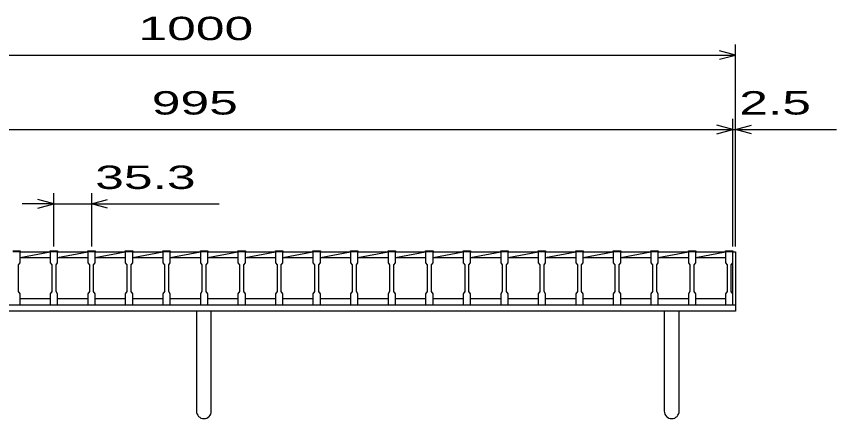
# Model space of a CAD drawing. Units: millimetres, scale not verified. Extents: x -1820 to 1731, y -1282 to 1054.
# Drawn here: x -1098 to -326, y -644 to -266 of the extents above; entities that cross this region are included whole.
import ezdxf
from ezdxf.enums import TextEntityAlignment as Align

# ---------------------------------------------------------------- set-up
doc = ezdxf.new("R2010")
doc.units = ezdxf.units.MM
doc.header["$LTSCALE"] = 10
for name, color, linetype, lineweight in [('16', 3, 'Continuous', 25), ('19', 6, 'Continuous', 25), ('22', 4, 'Continuous', 25)]:
    doc.layers.add(name, color=color, linetype=linetype, lineweight=lineweight)
doc.styles.add('ベクトル', font='')
doc.styles.get('ベクトル').set_extended_font_data('ベクトル')

msp = doc.modelspace()

# ---------------------------------------------------------------- linework, layer by layer
at = {"layer": '16'}
for p, q in [((-1101.3, -486.8), (-1094.3, -486.8)), ((-1094.3, -487.5), (-1101.3, -487.5)), ((-1094.3, -486.8), (-1094.3, -487.5)), ((-1094.3, -498), (-1094.3, -487.5)), ((-1094.3, -487.5), (-1066, -487.5)), ((-1094.3, -493), (-1066, -487.5)), ((-1094.3, -493), (-1066, -493)), ((-1066, -487.5), (-1066, -486.8)), ((-1066, -486.8), (-1059, -486.8)), ((-1066, -487.5), (-1066, -498)), ((-1059, -487.5), (-1066, -487.5)), ((-1059, -486.8), (-1059, -487.5)), ((-1059, -498), (-1059, -487.5)), ((-1059, -487.5), (-1030.7, -487.5)), ((-1059, -493), (-1030.7, -487.5)), ((-1059, -493), (-1030.7, -493)), ((-1030.7, -487.5), (-1030.7, -486.8)), ((-1030.7, -486.8), (-1023.7, -486.8)), ((-1030.7, -487.5), (-1030.7, -498)), ((-1023.7, -487.5), (-1030.7, -487.5)), ((-1023.7, -486.8), (-1023.7, -487.5)), ((-1023.7, -498), (-1023.7, -487.5)), ((-1023.7, -487.5), (-995.4, -487.5)), ((-1023.7, -493), (-995.4, -487.5)), ((-1023.7, -493), (-995.4, -493)), ((-995.4, -487.5), (-995.4, -486.8)), ((-995.4, -486.8), (-988.4, -486.8)), ((-995.4, -487.5), (-995.4, -498)), ((-988.4, -487.5), (-995.4, -487.5)), ((-988.4, -486.8), (-988.4, -487.5)), ((-988.4, -498), (-988.4, -487.5)), ((-988.4, -487.5), (-960.1, -487.5)), ((-988.4, -493), (-960.1, -487.5)), ((-988.4, -493), (-960.1, -493)), ((-960.1, -487.5), (-960.1, -486.8)), ((-960.1, -486.8), (-953.1, -486.8)), ((-960.1, -487.5), (-960.1, -498)), ((-953.1, -487.5), (-960.1, -487.5)), ((-953.1, -486.8), (-953.1, -487.5)), ((-953.1, -498), (-953.1, -487.5)), ((-953.1, -487.5), (-924.8, -487.5)), ((-953.1, -493), (-924.8, -487.5)), ((-953.1, -493), (-924.8, -493)), ((-924.8, -487.5), (-924.8, -486.8)), ((-924.8, -486.8), (-917.8, -486.8)), ((-924.8, -487.5), (-924.8, -498)), ((-917.8, -487.5), (-924.8, -487.5)), ((-917.8, -486.8), (-917.8, -487.5)), ((-917.8, -498), (-917.8, -487.5)), ((-917.8, -487.5), (-889.5, -487.5)), ((-917.8, -493), (-889.5, -487.5)), ((-917.8, -493), (-889.5, -493)), ((-889.5, -487.5), (-889.5, -486.8)), ((-889.5, -486.8), (-882.5, -486.8)), ((-889.5, -487.5), (-889.5, -498)), ((-882.5, -487.5), (-889.5, -487.5)), ((-882.5, -486.8), (-882.5, -487.5)), ((-882.5, -498), (-882.5, -487.5)), ((-882.5, -487.5), (-854.2, -487.5)), ((-882.5, -493), (-854.2, -487.5)), ((-882.5, -493), (-854.2, -493)), ((-854.2, -487.5), (-854.2, -486.8)), ((-854.2, -486.8), (-847.2, -486.8)), ((-854.2, -487.5), (-854.2, -498)), ((-847.2, -487.5), (-854.2, -487.5)), ((-847.2, -486.8), (-847.2, -487.5)), ((-847.2, -498), (-847.2, -487.5)), ((-847.2, -487.5), (-818.9, -487.5)), ((-847.2, -493), (-818.9, -487.5)), ((-847.2, -493), (-818.9, -493)), ((-818.9, -487.5), (-818.9, -486.8)), ((-818.9, -486.8), (-811.9, -486.8)), ((-818.9, -487.5), (-818.9, -498)), ((-811.9, -487.5), (-818.9, -487.5)), ((-811.9, -486.8), (-811.9, -487.5)), ((-811.9, -498), (-811.9, -487.5)), ((-811.9, -487.5), (-783.6, -487.5)), ((-811.9, -493), (-783.6, -487.5)), ((-811.9, -493), (-783.6, -493)), ((-783.6, -487.5), (-783.6, -486.8)), ((-783.6, -486.8), (-776.6, -486.8)), ((-783.6, -487.5), (-783.6, -498)), ((-776.6, -487.5), (-783.6, -487.5)), ((-776.6, -486.8), (-776.6, -487.5)), ((-776.6, -498), (-776.6, -487.5)), ((-776.6, -487.5), (-748.3, -487.5)), ((-776.6, -493), (-748.3, -487.5)), ((-776.6, -493), (-748.3, -493)), ((-748.3, -487.5), (-748.3, -486.8)), ((-748.3, -486.8), (-741.3, -486.8)), ((-748.3, -487.5), (-748.3, -498)), ((-741.3, -487.5), (-748.3, -487.5)), ((-741.3, -486.8), (-741.3, -487.5)), ((-741.3, -498), (-741.3, -487.5)), ((-741.3, -487.5), (-713, -487.5)), ((-741.3, -493), (-713, -487.5)), ((-741.3, -493), (-713, -493)), ((-713, -487.5), (-713, -486.8)), ((-713, -486.8), (-706, -486.8)), ((-713, -487.5), (-713, -498)), ((-706, -487.5), (-713, -487.5)), ((-706, -486.8), (-706, -487.5)), ((-706, -498), (-706, -487.5)), ((-706, -487.5), (-677.7, -487.5)), ((-706, -493), (-677.7, -487.5)), ((-706, -493), (-677.7, -493)), ((-677.7, -487.5), (-677.7, -486.8)), ((-677.7, -486.8), (-670.7, -486.8)), ((-677.7, -487.5), (-677.7, -498)), ((-670.7, -487.5), (-677.7, -487.5)), ((-670.7, -486.8), (-670.7, -487.5)), ((-670.7, -498), (-670.7, -487.5)), ((-670.7, -487.5), (-642.4, -487.5)), ((-670.7, -493), (-642.4, -487.5)), ((-670.7, -493), (-642.4, -493)), ((-642.4, -487.5), (-642.4, -486.8)), ((-642.4, -486.8), (-635.4, -486.8)), ((-642.4, -487.5), (-642.4, -498)), ((-635.4, -487.5), (-642.4, -487.5)), ((-635.4, -486.8), (-635.4, -487.5)), ((-635.4, -498), (-635.4, -487.5)), ((-635.4, -487.5), (-607.1, -487.5)), ((-635.4, -493), (-607.1, -487.5)), ((-635.4, -493), (-607.1, -493)), ((-607.1, -487.5), (-607.1, -486.8)), ((-607.1, -486.8), (-600.1, -486.8)), ((-607.1, -487.5), (-607.1, -498)), ((-600.1, -487.5), (-607.1, -487.5)), ((-600.1, -486.8), (-600.1, -487.5)), ((-600.1, -498), (-600.1, -487.5)), ((-600.1, -487.5), (-571.8, -487.5)), ((-600.1, -493), (-571.8, -487.5)), ((-600.1, -493), (-571.8, -493)), ((-571.8, -487.5), (-571.8, -486.8)), ((-571.8, -486.8), (-564.8, -486.8)), ((-571.8, -487.5), (-571.8, -498)), ((-564.8, -487.5), (-571.8, -487.5)), ((-564.8, -486.8), (-564.8, -487.5)), ((-564.8, -498), (-564.8, -487.5)), ((-564.8, -487.5), (-536.5, -487.5)), ((-564.8, -493), (-536.5, -487.5)), ((-564.8, -493), (-536.5, -493)), ((-536.5, -487.5), (-536.5, -486.8)), ((-536.5, -486.8), (-529.5, -486.8)), ((-536.5, -487.5), (-536.5, -498)), ((-529.5, -487.5), (-536.5, -487.5)), ((-529.5, -486.8), (-529.5, -487.5)), ((-529.5, -498), (-529.5, -487.5)), ((-529.5, -487.5), (-501.2, -487.5)), ((-529.5, -493), (-501.2, -487.5)), ((-529.5, -493), (-501.2, -493)), ((-501.2, -487.5), (-501.2, -486.8)), ((-501.2, -486.8), (-494.2, -486.8)), ((-501.2, -487.5), (-501.2, -498)), ((-494.2, -487.5), (-501.2, -487.5)), ((-494.2, -486.8), (-494.2, -487.5)), ((-494.2, -498), (-494.2, -487.5)), ((-494.2, -487.5), (-465.9, -487.5)), ((-494.2, -493), (-465.9, -487.5)), ((-494.2, -493), (-465.9, -493)), ((-465.9, -487.5), (-465.9, -486.8)), ((-465.9, -486.8), (-458.9, -486.8)), ((-465.9, -487.5), (-465.9, -498)), ((-458.9, -487.5), (-465.9, -487.5)), ((-458.9, -486.8), (-458.9, -487.5)), ((-458.9, -498), (-458.9, -487.5)), ((-458.9, -487.5), (-431, -487.5)), ((-458.9, -493), (-431, -487.58)), ((-458.9, -493), (-431, -493)), ((-431, -487.5), (-431, -486.8)), ((-431, -486.8), (-424, -486.8)), ((-431, -487.5), (-431, -498)), ((-424, -487.5), (-431, -487.5)), ((-424, -486.8), (-424, -487.5)), ((-424, -498), (-424, -487.5)), ((-424, -531.5), (-424, -487.5)), ((-1095.8, -500), (-1094.3, -498)), ((-1095.8, -525), (-1095.8, -500)), ((-1066, -498), (-1064.5, -500)), ((-1064.5, -500), (-1064.5, -525)), ((-1060.5, -500), (-1059, -498)), ((-1060.5, -525), (-1060.5, -500)), ((-1030.7, -498), (-1029.2, -500)), ((-1029.2, -500), (-1029.2, -525)), ((-1025.2, -500), (-1023.7, -498)), ((-1025.2, -525), (-1025.2, -500)), ((-995.4, -498), (-993.9, -500)), ((-993.9, -500), (-993.9, -525)), ((-989.9, -500), (-988.4, -498)), ((-989.9, -525), (-989.9, -500)), ((-960.1, -498), (-958.6, -500)), ((-958.6, -500), (-958.6, -525)), ((-954.6, -500), (-953.1, -498)), ((-954.6, -525), (-954.6, -500)), ((-924.8, -498), (-923.3, -500)), ((-923.3, -500), (-923.3, -525)), ((-919.3, -500), (-917.8, -498)), ((-919.3, -525), (-919.3, -500)), ((-889.5, -498), (-888, -500)), ((-888, -500), (-888, -525)), ((-884, -500), (-882.5, -498)), ((-884, -525), (-884, -500)), ((-854.2, -498), (-852.7, -500)), ((-852.7, -500), (-852.7, -525)), ((-848.7, -500), (-847.2, -498)), ((-848.7, -525), (-848.7, -500)), ((-818.9, -498), (-817.4, -500)), ((-817.4, -500), (-817.4, -525)), ((-813.4, -500), (-811.9, -498)), ((-813.4, -525), (-813.4, -500)), ((-783.6, -498), (-782.1, -500)), ((-782.1, -500), (-782.1, -525)), ((-778.1, -500), (-776.6, -498)), ((-778.1, -525), (-778.1, -500)), ((-748.3, -498), (-746.8, -500)), ((-746.8, -500), (-746.8, -525)), ((-742.8, -500), (-741.3, -498)), ((-742.8, -525), (-742.8, -500)), ((-713, -498), (-711.5, -500)), ((-711.5, -500), (-711.5, -525)), ((-707.5, -500), (-706, -498)), ((-707.5, -525), (-707.5, -500)), ((-677.7, -498), (-676.2, -500)), ((-676.2, -500), (-676.2, -525)), ((-672.2, -500), (-670.7, -498)), ((-672.2, -525), (-672.2, -500)), ((-642.4, -498), (-640.9, -500)), ((-640.9, -500), (-640.9, -525)), ((-636.9, -500), (-635.4, -498)), ((-636.9, -525), (-636.9, -500)), ((-607.1, -498), (-605.6, -500)), ((-605.6, -500), (-605.6, -525)), ((-601.6, -500), (-600.1, -498)), ((-601.6, -525), (-601.6, -500)), ((-571.8, -498), (-570.3, -500)), ((-570.3, -500), (-570.3, -525)), ((-566.3, -500), (-564.8, -498)), ((-566.3, -525), (-566.3, -500)), ((-536.5, -498), (-535, -500)), ((-535, -500), (-535, -525)), ((-531, -500), (-529.5, -498)), ((-531, -525), (-531, -500)), ((-501.2, -498), (-499.7, -500)), ((-499.7, -500), (-499.7, -525)), ((-495.7, -500), (-494.2, -498)), ((-495.7, -525), (-495.7, -500)), ((-465.9, -498), (-464.4, -500)), ((-464.4, -500), (-464.4, -525)), ((-460.4, -500), (-458.9, -498)), ((-460.4, -525), (-460.4, -500)), ((-431, -498), (-429.5, -500)), ((-429.5, -500), (-429.5, -525)), ((-425.5, -500), (-424, -498)), ((-425.5, -525), (-425.5, -500)), ((-1094.3, -527), (-1095.8, -525)), ((-1094.3, -537.5), (-1094.3, -527)), ((-1094.3, -531.5), (-1066, -531.5)), ((-1064.5, -525), (-1066, -527)), ((-1066, -527), (-1066, -537.5)), ((-1059, -527), (-1060.5, -525)), ((-1059, -537.5), (-1059, -527)), ((-1059, -531.5), (-1030.7, -531.5)), ((-1029.2, -525), (-1030.7, -527)), ((-1030.7, -527), (-1030.7, -537.5)), ((-1023.7, -527), (-1025.2, -525)), ((-1023.7, -537.5), (-1023.7, -527)), ((-1023.7, -531.5), (-995.4, -531.5)), ((-993.9, -525), (-995.4, -527)), ((-995.4, -527), (-995.4, -537.5)), ((-988.4, -527), (-989.9, -525)), ((-988.4, -537.5), (-988.4, -527)), ((-988.4, -531.5), (-960.1, -531.5)), ((-958.6, -525), (-960.1, -527)), ((-960.1, -527), (-960.1, -537.5)), ((-953.1, -527), (-954.6, -525)), ((-953.1, -537.5), (-953.1, -527)), ((-953.1, -531.5), (-924.8, -531.5)), ((-923.3, -525), (-924.8, -527)), ((-924.8, -527), (-924.8, -537.5)), ((-917.8, -527), (-919.3, -525)), ((-917.8, -537.5), (-917.8, -527)), ((-917.8, -531.5), (-889.5, -531.5)), ((-888, -525), (-889.5, -527)), ((-889.5, -527), (-889.5, -537.5)), ((-882.5, -527), (-884, -525)), ((-882.5, -537.5), (-882.5, -527)), ((-882.5, -531.5), (-854.2, -531.5)), ((-852.7, -525), (-854.2, -527)), ((-854.2, -527), (-854.2, -537.5)), ((-847.2, -527), (-848.7, -525)), ((-847.2, -537.5), (-847.2, -527)), ((-847.2, -531.5), (-818.9, -531.5)), ((-817.4, -525), (-818.9, -527)), ((-818.9, -527), (-818.9, -537.5)), ((-811.9, -527), (-813.4, -525)), ((-811.9, -537.5), (-811.9, -527)), ((-811.9, -531.5), (-783.6, -531.5)), ((-782.1, -525), (-783.6, -527)), ((-783.6, -527), (-783.6, -537.5)), ((-776.6, -527), (-778.1, -525)), ((-776.6, -537.5), (-776.6, -527)), ((-776.6, -531.5), (-748.3, -531.5)), ((-746.8, -525), (-748.3, -527)), ((-748.3, -527), (-748.3, -537.5)), ((-741.3, -527), (-742.8, -525)), ((-741.3, -537.5), (-741.3, -527)), ((-741.3, -531.5), (-713, -531.5)), ((-711.5, -525), (-713, -527)), ((-713, -527), (-713, -537.5)), ((-706, -527), (-707.5, -525)), ((-706, -537.5), (-706, -527)), ((-706, -531.5), (-677.7, -531.5)), ((-676.2, -525), (-677.7, -527)), ((-677.7, -527), (-677.7, -537.5)), ((-670.7, -527), (-672.2, -525)), ((-670.7, -537.5), (-670.7, -527)), ((-670.7, -531.5), (-642.4, -531.5)), ((-640.9, -525), (-642.4, -527)), ((-642.4, -527), (-642.4, -537.5)), ((-635.4, -527), (-636.9, -525)), ((-635.4, -537.5), (-635.4, -527)), ((-635.4, -531.5), (-607.1, -531.5)), ((-605.6, -525), (-607.1, -527)), ((-607.1, -527), (-607.1, -537.5)), ((-600.1, -527), (-601.6, -525)), ((-600.1, -537.5), (-600.1, -527)), ((-600.1, -531.5), (-571.8, -531.5)), ((-570.3, -525), (-571.8, -527)), ((-571.8, -527), (-571.8, -537.5)), ((-564.8, -527), (-566.3, -525)), ((-564.8, -537.5), (-564.8, -527)), ((-564.8, -531.5), (-536.5, -531.5)), ((-535, -525), (-536.5, -527)), ((-536.5, -527), (-536.5, -537.5)), ((-529.5, -527), (-531, -525)), ((-529.5, -537.5), (-529.5, -527)), ((-529.5, -531.5), (-501.2, -531.5)), ((-499.7, -525), (-501.2, -527)), ((-501.2, -527), (-501.2, -537.5)), ((-494.2, -527), (-495.7, -525)), ((-494.2, -537.5), (-494.2, -527)), ((-494.2, -531.5), (-465.9, -531.5)), ((-464.4, -525), (-465.9, -527)), ((-465.9, -527), (-465.9, -537.5)), ((-458.9, -527), (-460.4, -525)), ((-458.9, -537.5), (-458.9, -527)), ((-458.9, -531.5), (-431, -531.5)), ((-429.5, -525), (-431, -527)), ((-431, -527), (-431, -537.5)), ((-424, -527), (-425.5, -525)), ((-424, -537.5), (-424, -527)), ((-1101.3, -537.5), (-1094.3, -537.5)), ((-1066, -537.5), (-1059, -537.5)), ((-1030.7, -537.5), (-1023.7, -537.5)), ((-995.4, -537.5), (-988.4, -537.5)), ((-960.1, -537.5), (-953.1, -537.5)), ((-924.8, -537.5), (-917.8, -537.5)), ((-889.5, -537.5), (-882.5, -537.5)), ((-854.2, -537.5), (-847.2, -537.5)), ((-818.9, -537.5), (-811.9, -537.5)), ((-783.6, -537.5), (-776.6, -537.5)), ((-748.3, -537.5), (-741.3, -537.5)), ((-713, -537.5), (-706, -537.5)), ((-677.7, -537.5), (-670.7, -537.5)), ((-642.4, -537.5), (-635.4, -537.5)), ((-607.1, -537.5), (-600.1, -537.5)), ((-571.8, -537.5), (-564.8, -537.5)), ((-536.5, -537.5), (-529.5, -537.5)), ((-501.2, -537.5), (-494.2, -537.5)), ((-465.9, -537.5), (-458.9, -537.5)), ((-431, -537.5), (-424, -537.5))]:
    msp.add_line(p, q, dxfattribs=at)
at = {"layer": '19'}
for p, q in [((-424, -487.5), (-421.5, -487.5)), ((-421.5, -487.5), (-421.5, -537.5)), ((-1421.5, -537.5), (-421.5, -537.5)), ((-421.5, -537.5), (-421.5, -543.5)), ((-421.5, -543.5), (-1421.5, -543.5)), ((-928.5, -543.5), (-928.5, -637.5)), ((-914.5, -637.5), (-914.5, -543.5)), ((-488.5, -543.5), (-488.5, -637.5)), ((-474.5, -637.5), (-474.5, -543.5))]:
    msp.add_line(p, q, dxfattribs=at)
for centre in [(-921.5, -637.5), (-481.5, -637.5)]:
    msp.add_arc(centre, 7, 180, 0, dxfattribs=at)
at = {"layer": '22'}
for p, q in [((-421.5, -482.5), (-421.5, -292.5)), ((-421.5, -302.5), (-436.5, -298.5)), ((-1421.5, -302.5), (-421.5, -302.5)), ((-436.5, -306.5), (-421.5, -302.5)), ((-424, -482.5), (-424, -362.5)), ((-421.5, -482.5), (-421.5, -362.5)), ((-424, -372.5), (-439, -368.5)), ((-421.5, -372.5), (-406.5, -368.5)), ((-1419, -372.5), (-424, -372.5)), ((-439, -376.5), (-424, -372.5)), ((-424, -372.5), (-421.5, -372.5)), ((-406.5, -376.5), (-421.5, -372.5)), ((-421.5, -372.5), (-326.5, -372.5)), ((-1062.5, -442.5), (-1077.5, -438.5)), ((-1062.5, -482.5), (-1062.5, -432.5)), ((-1027.2, -432.5), (-1027.2, -482.5)), ((-1027.2, -442.5), (-1012.2, -438.5)), ((-1062.5, -442.5), (-1092.5, -442.5)), ((-1077.5, -446.5), (-1062.5, -442.5)), ((-1062.5, -442.5), (-1027.2, -442.5)), ((-1012.2, -446.5), (-1027.2, -442.5)), ((-1027.2, -442.5), (-907.2, -442.5))]:
    msp.add_line(p, q, dxfattribs=at)

# ---------------------------------------------------------------- texts
at = {"layer": '22', "color": 2, "style": 'ベクトル', "width": 1.65}
for s, p in [(' 1000 ', (-996.5, -277.5)), (' 995 ', (-984, -347.5)), (' 2.5 ', (-431.5, -347.5)), (' 35.3 ', (-1037.2, -417.5))]:
    msp.add_text(s, height=21.99, dxfattribs=at).set_placement(p, align=Align.MIDDLE_LEFT)

doc.saveas('drawing.dxf')
